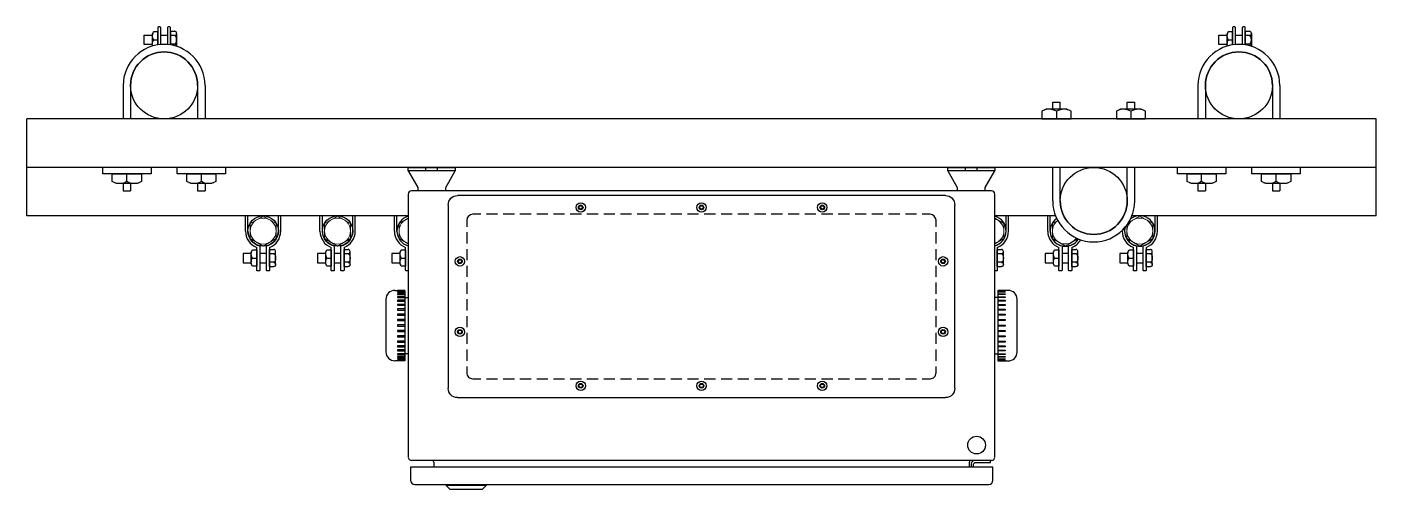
# Model space of a CAD drawing. Header units: feet. Extents: x -159 to 1687, y -48 to 1556.
# Drawn here: x 506.137 to 509.911, y 1054.599 to 1055.891 of the extents above; entities that cross this region are included whole.
import ezdxf

# ---------------------------------------------------------------- set-up
doc = ezdxf.new("R2010")
doc.units = ezdxf.units.FT
doc.header["$MEASUREMENT"] = 0
for name, color, linetype in [('E-COND-PVC', 4, 'Continuous'), ('E-COND-RGS', 4, 'Continuous'), ('E-EQPM-CAB', 5, 'Continuous'), ('E-EQPM-HRDW', 253, 'Continuous')]:
    doc.layers.add(name, color=color, linetype=linetype)

# ---------------------------------------------------------------- blocks, each defined once
blk = doc.blocks.new('HSQN031')
blk.add_lwpolyline([(-0.398, 0.211), (-0.398, 0), (0.398, 0), (0.398, 0.211), (0.281, 0.266), (-0.281, 0.266)], close=True)
for points in [[(0, 0.211, 0.123587), (-0.199, 0.266, 0.085237), (-0.339, 0.239)], [(0.339, 0.239, 0.085237), (0.199, 0.266, 0.123587), (0, 0.211), (0, 0)]]:
    blk.add_lwpolyline(points, format="xyb")
blk = doc.blocks.new('Bolt Head 312')
for p, q in [((-0.289, 0), (-0.289, 0.141)), ((-0.289, 0), (0.289, 0)), ((-0.217, 0.203), (0.217, 0.203)), ((-0.144, 0.141), (-0.144, 0)), ((0.144, 0.141), (0.144, 0)), ((0.289, 0), (0.289, 0.141))]:
    blk.add_line(p, q)
for centre, major_axis, ratio in [((-0.217, 0.141), (-0.0722, 0), 0.866025), ((0, 0.141), (-0.144, 0), 0.433013)]:
    blk.add_ellipse(centre, major_axis=major_axis, ratio=ratio, start_param=3.141593, end_param=6.283185)
at = {"extrusion": (0, 0, -1)}
blk.add_ellipse((0.217, 0.141), major_axis=(0.0722, 0), ratio=0.866025, start_param=3.141593, end_param=6.283185, dxfattribs=at)

msp = doc.modelspace()

# ---------------------------------------------------------------- linework, layer by layer
at = {"layer": 'E-COND-PVC'}
for centre in [(506.79802, 1055.32029), (507.00631, 1055.32029)]:
    msp.add_circle(centre, 0.04257, dxfattribs=at)
for centre, start, end in [((507.2146, 1055.32029), 104.32619, 255.67381), ((508.83382, 1055.32029), 282.60556, 75.38419), ((509.04211, 1055.32029), 124.46784, 328.89898), ((509.2504, 1055.32029), 165.93401, 127.72684)]:
    msp.add_arc(centre, 0.04257, start, end, dxfattribs=at)
at = {"layer": 'E-COND-RGS'}
for centre in [(506.52104, 1055.72743), (509.52759, 1055.72743), (509.12153, 1055.40452)]:
    msp.add_circle(centre, 0.09375, dxfattribs=at)
at = {"layer": 'E-EQPM-CAB', "lineweight": 25}
for points in [[(507.20406, 1055.48827), (507.20406, 1055.49827), (507.33532, 1055.49827), (507.33532, 1055.48827), (507.20406, 1055.48827), (507.23032, 1055.44243), (507.23032, 1055.43243)], [(507.25323, 1055.48827), (507.25323, 1055.49827)], [(507.28615, 1055.48827), (507.28615, 1055.49827)], [(507.30907, 1055.43243), (507.30907, 1055.44243), (507.33532, 1055.48827)], [(508.7133, 1055.48827), (508.7133, 1055.49827), (508.84456, 1055.49827), (508.84456, 1055.48827), (508.7133, 1055.48827), (508.73955, 1055.44243), (508.73955, 1055.43243)], [(508.76247, 1055.48827), (508.76247, 1055.49827)], [(508.79539, 1055.48827), (508.79539, 1055.49827)], [(508.81831, 1055.43243), (508.81831, 1055.44243), (508.84456, 1055.48827)], [(507.20406, 1055.42326), (507.20406, 1054.68865)], [(508.83539, 1055.43243), (507.21323, 1055.43243)], [(508.84456, 1054.68865), (508.84456, 1055.42326)], [(507.31532, 1055.39326), (507.31532, 1054.88115)], [(508.70664, 1055.41951), (507.34157, 1055.41951)], [(508.73289, 1054.88115), (508.73289, 1055.39326)], [(507.45366, 1055.36701), (507.42241, 1055.36701)], [(507.50075, 1055.36701), (507.46949, 1055.36701)], [(507.54741, 1055.36701), (507.51616, 1055.36701)], [(507.5945, 1055.36701), (507.56325, 1055.36701)], [(507.64117, 1055.36701), (507.60992, 1055.36701)], [(507.68825, 1055.36701), (507.657, 1055.36701)], [(507.73492, 1055.36701), (507.70367, 1055.36701)], [(507.78201, 1055.36701), (507.75076, 1055.36701)], [(507.82868, 1055.36701), (507.79743, 1055.36701)], [(507.87576, 1055.36701), (507.84451, 1055.36701)], [(507.92243, 1055.36701), (507.89118, 1055.36701)], [(507.96952, 1055.36701), (507.93827, 1055.36701)], [(508.01619, 1055.36701), (507.98493, 1055.36701)], [(508.06327, 1055.36701), (508.03202, 1055.36701)], [(508.11036, 1055.36701), (508.07911, 1055.36701)], [(508.15703, 1055.36701), (508.12577, 1055.36701)], [(508.20411, 1055.36701), (508.17286, 1055.36701)], [(508.25078, 1055.36701), (508.21953, 1055.36701)], [(508.29787, 1055.36701), (508.26661, 1055.36701)], [(508.34454, 1055.36701), (508.31328, 1055.36701)], [(508.39162, 1055.36701), (508.36037, 1055.36701)], [(508.43829, 1055.36701), (508.40704, 1055.36701)], [(508.48537, 1055.36701), (508.45412, 1055.36701)], [(508.53204, 1055.36701), (508.50079, 1055.36701)], [(508.57913, 1055.36701), (508.54788, 1055.36701)], [(508.6258, 1055.36701), (508.59455, 1055.36701)], [(507.36782, 1055.31701), (507.36782, 1055.28576)], [(508.68038, 1055.28576), (508.68038, 1055.31701)], [(507.36782, 1055.26992), (507.36782, 1055.23867)], [(508.68038, 1055.23867), (508.68038, 1055.26992)], [(507.36782, 1055.22325), (507.36782, 1055.192)], [(508.68038, 1055.192), (508.68038, 1055.22325)], [(507.36782, 1055.17617), (507.36782, 1055.14492)], [(508.68038, 1055.14492), (508.68038, 1055.17617)], [(507.14156, 1055.12992), (507.14156, 1054.98241)], [(507.19448, 1055.1545), (507.19448, 1054.95782), (507.16615, 1054.95782)], [(507.16615, 1055.1545), (507.19448, 1055.1545)], [(507.19448, 1055.15367), (507.17406, 1055.15367), (507.17406, 1055.15325), (507.19448, 1055.15325)], [(507.19448, 1055.15033), (507.17406, 1055.15033), (507.17406, 1055.14908), (507.19448, 1055.14908)], [(507.19448, 1055.1445), (507.17406, 1055.1445), (507.17406, 1055.14325)], [(507.17406, 1055.14325), (507.19448, 1055.14325)], [(507.19448, 1055.13658), (507.17406, 1055.13658), (507.17406, 1055.13492), (507.20406, 1055.13492)], [(507.19448, 1055.127), (507.17406, 1055.127), (507.17406, 1055.1245), (507.19448, 1055.1245)], [(507.36782, 1055.1295), (507.36782, 1055.09825)], [(508.68038, 1055.09825), (508.68038, 1055.1295)], [(508.85373, 1055.13492), (508.84456, 1055.13492)], [(508.85373, 1055.1545), (508.85373, 1054.95741), (508.88206, 1054.95741)], [(508.88206, 1055.1545), (508.85373, 1055.1545)], [(508.85373, 1055.15325), (508.87414, 1055.15325), (508.87414, 1055.15283), (508.85373, 1055.15283)], [(508.85373, 1055.14992), (508.87414, 1055.14992), (508.87414, 1055.14908), (508.85373, 1055.14908)], [(508.85373, 1055.1445), (508.87414, 1055.1445), (508.87414, 1055.14283)], [(508.87414, 1055.14283), (508.85373, 1055.14283)], [(508.85373, 1055.13658), (508.87414, 1055.13658), (508.87414, 1055.1345), (508.85373, 1055.1345)], [(508.85373, 1055.12658), (508.87414, 1055.12658), (508.87414, 1055.1245), (508.85373, 1055.1245)], [(508.90664, 1055.12992), (508.90664, 1054.98199)], [(507.19448, 1055.11533), (507.17406, 1055.11533), (507.17406, 1055.11283), (507.19448, 1055.11283)], [(507.19448, 1055.10242), (507.17406, 1055.10242), (507.17406, 1055.0995), (507.19448, 1055.0995)], [(507.19448, 1055.08825), (507.17406, 1055.08825), (507.17406, 1055.08491), (507.19448, 1055.08491)], [(508.85373, 1055.11533), (508.87414, 1055.11533), (508.87414, 1055.11242), (508.85373, 1055.11242)], [(508.85373, 1055.102), (508.87414, 1055.102), (508.87414, 1055.09908), (508.85373, 1055.09908)], [(508.85373, 1055.08783), (508.87414, 1055.08783), (508.87414, 1055.08491), (508.85373, 1055.08491)], [(507.19448, 1055.07325), (507.17406, 1055.07325), (507.17406, 1055.06991), (507.19448, 1055.06991)], [(507.19448, 1055.05783), (507.17406, 1055.05783), (507.17406, 1055.0545), (507.19448, 1055.0545)], [(507.36782, 1055.08241), (507.36782, 1055.05116)], [(508.68038, 1055.05116), (508.68038, 1055.08241)], [(508.85373, 1055.07283), (508.87414, 1055.07283), (508.87414, 1055.06991), (508.85373, 1055.06991)], [(508.85373, 1055.05741), (508.87414, 1055.05741), (508.87414, 1055.0545), (508.85373, 1055.0545)], [(507.19448, 1055.04241), (507.17406, 1055.04241), (507.17406, 1055.03908), (507.19448, 1055.03908)], [(507.19448, 1055.02741), (507.17406, 1055.02741), (507.17406, 1055.02408), (507.19448, 1055.02408)], [(507.19448, 1055.01283), (507.17406, 1055.01283), (507.17406, 1055.00991), (507.19448, 1055.00991)], [(507.36782, 1055.03575), (507.36782, 1055.00449)], [(508.68038, 1055.00449), (508.68038, 1055.03575)], [(508.85373, 1055.042), (508.87414, 1055.042), (508.87414, 1055.03908), (508.85373, 1055.03908)], [(508.85373, 1055.02699), (508.87414, 1055.02699), (508.87414, 1055.02408), (508.85373, 1055.02408)], [(508.85373, 1055.01283), (508.87414, 1055.01283), (508.87414, 1055.00991), (508.85373, 1055.00991)], [(507.19448, 1054.99949), (507.17406, 1054.99949), (507.17406, 1054.99699), (507.19448, 1054.99699)], [(507.19448, 1054.98783), (507.17406, 1054.98783), (507.17406, 1054.98533), (507.19448, 1054.98533)], [(507.20406, 1054.97741), (507.17406, 1054.97741), (507.17406, 1054.97533), (507.19448, 1054.97533)], [(507.36782, 1054.98866), (507.36782, 1054.95741)], [(508.68038, 1054.95741), (508.68038, 1054.98866)], [(508.84456, 1054.97741), (508.87414, 1054.97741)], [(508.85373, 1054.99949), (508.87414, 1054.99949), (508.87414, 1054.99699), (508.85373, 1054.99699)], [(508.85373, 1054.98741), (508.87414, 1054.98741), (508.87414, 1054.98533), (508.85373, 1054.98533)], [(508.87414, 1054.97741), (508.87414, 1054.97533), (508.85373, 1054.97533)], [(507.19448, 1054.96908), (507.17406, 1054.96908)], [(507.17406, 1054.96908), (507.17406, 1054.96783), (507.19448, 1054.96783)], [(507.19448, 1054.96283), (507.17406, 1054.96283), (507.17406, 1054.96199), (507.19448, 1054.96199)], [(507.19448, 1054.95908), (507.17406, 1054.95908), (507.17406, 1054.95866), (507.19448, 1054.95866)], [(508.85373, 1054.96908), (508.87414, 1054.96908)], [(508.87414, 1054.96908), (508.87414, 1054.96741), (508.85373, 1054.96741)], [(508.85373, 1054.96283), (508.87414, 1054.96283), (508.87414, 1054.96199), (508.85373, 1054.96199)], [(508.85373, 1054.95908), (508.87414, 1054.95908), (508.87414, 1054.95866), (508.85373, 1054.95866)], [(507.42241, 1054.90741), (507.45366, 1054.90741)], [(507.46949, 1054.90741), (507.50075, 1054.90741)], [(507.51616, 1054.90741), (507.54741, 1054.90741)], [(507.56325, 1054.90741), (507.5945, 1054.90741)], [(507.60992, 1054.90741), (507.64117, 1054.90741)], [(507.657, 1054.90741), (507.68825, 1054.90741)], [(507.70367, 1054.90741), (507.73492, 1054.90741)], [(507.75076, 1054.90741), (507.78201, 1054.90741)], [(507.79743, 1054.90741), (507.82868, 1054.90741)], [(507.84451, 1054.90741), (507.87576, 1054.90741)], [(507.89118, 1054.90741), (507.92243, 1054.90741)], [(507.93827, 1054.90741), (507.96952, 1054.90741)], [(507.98493, 1054.90741), (508.01619, 1054.90741)], [(508.03202, 1054.90741), (508.06327, 1054.90741)], [(508.07911, 1054.90741), (508.11036, 1054.90741)], [(508.12577, 1054.90741), (508.15703, 1054.90741)], [(508.17286, 1054.90741), (508.20411, 1054.90741)], [(508.21953, 1054.90741), (508.25078, 1054.90741)], [(508.26661, 1054.90741), (508.29787, 1054.90741)], [(508.31328, 1054.90741), (508.34454, 1054.90741)], [(508.36037, 1054.90741), (508.39162, 1054.90741)], [(508.40704, 1054.90741), (508.43829, 1054.90741)], [(508.45412, 1054.90741), (508.48537, 1054.90741)], [(508.50079, 1054.90741), (508.53204, 1054.90741)], [(508.54788, 1054.90741), (508.57913, 1054.90741)], [(508.59455, 1054.90741), (508.6258, 1054.90741)], [(507.34157, 1054.8549), (508.70664, 1054.8549)], [(507.21323, 1054.67948), (508.83539, 1054.67948)], [(507.27532, 1054.67406), (507.27532, 1054.65989)], [(508.77331, 1054.67406), (508.77331, 1054.65989)], [(508.77872, 1054.66948), (508.77872, 1054.65989)], [(508.78539, 1054.65989), (508.78539, 1054.66948)], [(508.78872, 1054.67281), (508.83289, 1054.67281), (508.83289, 1054.67948)], [(508.83956, 1054.62364), (508.83956, 1054.65989), (507.21032, 1054.65989), (507.21032, 1054.62364)], [(507.22198, 1054.61198), (508.82789, 1054.61198)], [(507.31032, 1054.61198), (507.31032, 1054.60906), (507.32032, 1054.59906), (507.41199, 1054.59906), (507.42199, 1054.60906), (507.31032, 1054.60906)], [(507.42199, 1054.61198), (507.42199, 1054.60906)]]:
    msp.add_lwpolyline(points, dxfattribs=at)
at = {"layer": 'E-EQPM-CAB', "lineweight": 0}
for points in [[(506.83427, 1055.34122), (506.79802, 1055.36215), (506.76176, 1055.34122), (506.76176, 1055.29936), (506.79802, 1055.27843), (506.83427, 1055.29936)], [(507.04256, 1055.34122), (507.00631, 1055.36215), (506.97006, 1055.34122), (506.97006, 1055.29936), (507.00631, 1055.27843), (507.04256, 1055.29936)]]:
    msp.add_lwpolyline(points, close=True, dxfattribs=at)
for points in [[(507.20406, 1055.35606), (507.17835, 1055.34122), (507.17835, 1055.29936), (507.20406, 1055.28451)], [(508.84456, 1055.28463), (508.87007, 1055.29936), (508.87007, 1055.34122), (508.84456, 1055.35594)], [(509.02082, 1055.34986), (509.00586, 1055.34122), (509.00586, 1055.29936), (509.04211, 1055.27843), (509.07836, 1055.29936)], [(509.21415, 1055.33705), (509.21415, 1055.29936), (509.2504, 1055.27843), (509.28665, 1055.29936), (509.28665, 1055.34122), (509.2504, 1055.36215), (509.21875, 1055.34387)]]:
    msp.add_lwpolyline(points, dxfattribs=at)
at = {"layer": 'E-EQPM-CAB', "lineweight": 25}
for points in [[(507.40699, 1055.36701), (507.38449, 1055.36701, 0.4034741), (507.36782, 1055.35034), (507.36782, 1055.33243)], [(508.68038, 1055.33243), (508.68038, 1055.35034, 0.3957433), (508.66413, 1055.36701), (508.64163, 1055.36701)], [(507.36782, 1054.94199), (507.36782, 1054.92407, 0.4306883), (507.38449, 1054.90741), (507.40699, 1054.90741)], [(508.64163, 1054.90741), (508.66413, 1054.90741, 0.4233384), (508.68038, 1054.92407), (508.68038, 1054.94199)]]:
    msp.add_lwpolyline(points, format="xyb", dxfattribs=at)
for centre, radius in [((507.68638, 1055.38639), 0.01313), ((507.68638, 1055.38639), 0.00646), ((507.68638, 1055.38639), 0.00479), ((508.02431, 1055.38639), 0.01313), ((508.02431, 1055.38639), 0.00646), ((508.02431, 1055.38639), 0.00479), ((508.36224, 1055.38639), 0.01313), ((508.36224, 1055.38639), 0.00646), ((508.36224, 1055.38639), 0.00479), ((507.34845, 1055.23555), 0.01313), ((507.34845, 1055.23555), 0.00646), ((507.34845, 1055.23555), 0.00479), ((508.70018, 1055.23555), 0.01313), ((508.70018, 1055.23555), 0.00646), ((508.70018, 1055.23555), 0.00479), ((507.34845, 1055.03845), 0.01313), ((508.70018, 1055.03845), 0.01313), ((507.34845, 1055.03845), 0.00646), ((507.34845, 1055.03845), 0.00479), ((508.70018, 1055.03845), 0.00646), ((508.70018, 1055.03845), 0.00479), ((507.68638, 1054.88761), 0.01313), ((508.02431, 1054.88761), 0.01313), ((508.36224, 1054.88761), 0.01313), ((507.68638, 1054.88761), 0.00646), ((507.68638, 1054.88761), 0.00479), ((508.02431, 1054.88761), 0.00646), ((508.02431, 1054.88761), 0.00479), ((508.36224, 1054.88761), 0.00646), ((508.36224, 1054.88761), 0.00479), ((508.79393, 1054.72177), 0.02479)]:
    msp.add_circle(centre, radius, dxfattribs=at)
at = {"layer": 'E-EQPM-CAB', "lineweight": 0}
for centre in [(506.79802, 1055.32029), (507.00631, 1055.32029), (509.2504, 1055.32029)]:
    msp.add_circle(centre, 0.03625, dxfattribs=at)
at = {"layer": 'E-EQPM-CAB', "lineweight": 25}
for centre, radius, start, end in [((507.21344, 1055.42306), 0.00938, 90.00025, 179.99975), ((508.8356, 1055.42306), 0.00938, 0.00045, 89.99955), ((507.16635, 1055.12971), 0.02479, 90.00005, 179.99995), ((508.88227, 1055.12971), 0.02479, 0.00013, 89.99987), ((507.16635, 1054.9822), 0.02479, 180.00005, 269.99995), ((508.88227, 1054.98178), 0.02479, 270.00013, 359.99987), ((507.21344, 1054.68844), 0.00938, 179.99945, 270.00055), ((507.27011, 1054.67385), 0.00521, 0.0007, 89.9993), ((508.77893, 1054.67385), 0.00521, 90.0014, 179.9986), ((508.78893, 1054.66927), 0.00979, 90.00054, 179.99946), ((508.78893, 1054.66927), 0.00313, 89.99805, 180.00195), ((508.8356, 1054.68844), 0.00938, 269.99965, 0.00035), ((507.22219, 1054.62343), 0.01146, 180.00039, 269.99961), ((508.8281, 1054.62343), 0.01146, 270.00023, 359.99977)]:
    msp.add_arc(centre, radius, start, end, dxfattribs=at)
at = {"layer": 'E-EQPM-CAB', "lineweight": 0}
for centre, start, end in [((507.2146, 1055.32029), 106.89034, 253.10966), ((508.83382, 1055.32029), 287.23479, 72.76521), ((509.04211, 1055.32029), 125.78001, 327.58681)]:
    msp.add_arc(centre, 0.03625, start, end, dxfattribs=at)
at = {"layer": 'E-EQPM-CAB', "lineweight": 25}
for points in [[(507.31574, 1055.39305), (507.31574, 1055.40767), (507.3274, 1055.41951), (507.34178, 1055.41951)], [(508.70684, 1055.41951), (508.72123, 1055.41951), (508.73289, 1055.40767), (508.73289, 1055.39305)], [(507.34178, 1054.85449), (507.3274, 1054.85449), (507.31574, 1054.86633), (507.31574, 1054.88095)], [(508.73289, 1054.88095), (508.73289, 1054.86633), (508.72123, 1054.85449), (508.70684, 1054.85449)]]:
    msp.add_open_spline(points, degree=3, dxfattribs=at)
at = {"layer": 'E-EQPM-HRDW'}
for p, q in [((506.53908, 1055.87868), (506.53908, 1055.84059)), ((506.53908, 1055.87868), (506.5508, 1055.87868)), ((509.54563, 1055.87868), (509.54563, 1055.84059)), ((509.54563, 1055.87868), (509.55734, 1055.87868)), ((506.5508, 1055.86665), (506.53908, 1055.86665)), ((506.5508, 1055.8426), (506.53908, 1055.8426)), ((506.556, 1055.87267), (506.556, 1055.83658)), ((509.55734, 1055.86665), (509.54563, 1055.86665)), ((509.55734, 1055.8426), (509.54563, 1055.8426)), ((509.56255, 1055.87267), (509.56255, 1055.83658)), ((507.20406, 1055.36285), (506.1374, 1055.36285))]:
    msp.add_line(p, q, dxfattribs=at)
for points in [[(506.503, 1055.84059), (506.503, 1055.87737), (506.4909, 1055.87737), (506.4878, 1055.87072), (506.4878, 1055.83853), (506.48839, 1055.83727)], [(509.50955, 1055.84059), (509.50955, 1055.87737), (509.49745, 1055.87737), (509.49435, 1055.87072), (509.49435, 1055.83853), (509.49494, 1055.83727)], [(506.40645, 1055.72743), (506.40645, 1055.63368)], [(506.42729, 1055.72743), (506.42729, 1055.63368)], [(506.61479, 1055.72743), (506.61479, 1055.63368)], [(506.63562, 1055.72743), (506.63562, 1055.63368)], [(509.413, 1055.72743), (509.413, 1055.63368)], [(509.43384, 1055.72743), (509.43384, 1055.63368)], [(509.62134, 1055.72743), (509.62134, 1055.63368)], [(509.64217, 1055.72743), (509.64217, 1055.63368)], [(509.00695, 1055.66092), (509.00695, 1055.68057)], [(509.00695, 1055.68057), (509.02778, 1055.68057)], [(509.01736, 1055.65536), (509.01736, 1055.63368)], [(509.02778, 1055.66092), (509.02778, 1055.68057)], [(509.21528, 1055.66092), (509.21528, 1055.68057)], [(509.21528, 1055.68057), (509.23611, 1055.68057)], [(509.2257, 1055.65536), (509.2257, 1055.63368)], [(509.23611, 1055.66092), (509.23611, 1055.68057)], [(509.91122, 1055.63368), (506.1374, 1055.63368)], [(506.1374, 1055.36285), (506.1374, 1055.63368)], [(509.91122, 1055.36285), (509.91122, 1055.63368)], [(509.91122, 1055.49827), (506.1374, 1055.49827)], [(506.48458, 1055.49827), (506.48458, 1055.48002), (506.34916, 1055.48002), (506.34916, 1055.49827)], [(506.41687, 1055.45835), (506.41687, 1055.48002)], [(506.69291, 1055.49827), (506.69291, 1055.48002), (506.5575, 1055.48002), (506.5575, 1055.49827)], [(506.6252, 1055.45835), (506.6252, 1055.48002)], [(509.00695, 1055.40452), (509.00695, 1055.49827)], [(509.02778, 1055.40452), (509.02778, 1055.49827)], [(509.21528, 1055.40452), (509.21528, 1055.49827)], [(509.23611, 1055.40452), (509.23611, 1055.49827)], [(509.49113, 1055.49827), (509.49113, 1055.48002), (509.35571, 1055.48002), (509.35571, 1055.49827)], [(509.42342, 1055.45835), (509.42342, 1055.48002)], [(509.69946, 1055.49827), (509.69946, 1055.48002), (509.56404, 1055.48002), (509.56404, 1055.49827)], [(509.63175, 1055.45835), (509.63175, 1055.48002)], [(506.40645, 1055.45279), (506.40645, 1055.43313)], [(506.40645, 1055.43313), (506.42729, 1055.43313)], [(506.42729, 1055.45279), (506.42729, 1055.43313)], [(506.61479, 1055.45279), (506.61479, 1055.43313)], [(506.61479, 1055.43313), (506.63562, 1055.43313)], [(506.63562, 1055.45279), (506.63562, 1055.43313)], [(509.413, 1055.45279), (509.413, 1055.43313)], [(509.413, 1055.43313), (509.43384, 1055.43313)], [(509.43384, 1055.45279), (509.43384, 1055.43313)], [(509.62134, 1055.45279), (509.62134, 1055.43313)], [(509.62134, 1055.43313), (509.64217, 1055.43313)], [(509.64217, 1055.45279), (509.64217, 1055.43313)], [(509.01479, 1055.36285), (508.84456, 1055.36285)], [(509.91122, 1055.36285), (509.22827, 1055.36285)]]:
    msp.add_lwpolyline(points, dxfattribs=at)
at = {"layer": 'E-EQPM-HRDW', "color": 7}
for points in [[(506.51175, 1055.84161), (506.51175, 1055.88824, 0.4142136), (506.50925, 1055.89074), (506.5055, 1055.89074, 0.4142136), (506.503, 1055.88824), (506.503, 1055.84059)], [(506.53908, 1055.84059), (506.53908, 1055.88824, 0.4142136), (506.53658, 1055.89074), (506.53283, 1055.89074, 0.4142136), (506.53033, 1055.88824), (506.53033, 1055.84161)], [(509.5183, 1055.84161), (509.5183, 1055.88824, 0.4142136), (509.5158, 1055.89074), (509.51205, 1055.89074, 0.4142136), (509.50955, 1055.88824), (509.50955, 1055.84059)], [(509.54563, 1055.84059), (509.54563, 1055.88824, 0.4142136), (509.54313, 1055.89074), (509.53938, 1055.89074, 0.4142136), (509.53688, 1055.88824), (509.53688, 1055.84161)], [(506.78873, 1055.27875), (506.78873, 1055.21122, -0.4142136), (506.78623, 1055.20872), (506.78248, 1055.20872, -0.4142136), (506.77998, 1055.21122), (506.77998, 1055.27432)], [(506.81606, 1055.27432), (506.81606, 1055.21122, -0.4142136), (506.81356, 1055.20872), (506.80981, 1055.20872, -0.4142136), (506.80731, 1055.21122), (506.80731, 1055.27875)], [(506.99702, 1055.27875), (506.99702, 1055.21122, -0.4142136), (506.99452, 1055.20872), (506.99077, 1055.20872, -0.4142136), (506.98827, 1055.21122), (506.98827, 1055.27432)], [(507.02435, 1055.27432), (507.02435, 1055.21122, -0.4142136), (507.02185, 1055.20872), (507.0181, 1055.20872, -0.4142136), (507.0156, 1055.21122), (507.0156, 1055.27875)], [(507.20406, 1055.20906, -0.1324646), (507.20281, 1055.20872), (507.19906, 1055.20872, -0.4142136), (507.19656, 1055.21122), (507.19656, 1055.27432)], [(508.85186, 1055.27432), (508.85186, 1055.21122, -0.4142136), (508.84936, 1055.20872), (508.84561, 1055.20872, -0.1086273), (508.84456, 1055.20895, -0.1086273)], [(509.03282, 1055.27875), (509.03282, 1055.21122, -0.4142136), (509.03032, 1055.20872), (509.02657, 1055.20872, -0.4142136), (509.02407, 1055.21122), (509.02407, 1055.27432)], [(509.06015, 1055.27432), (509.06015, 1055.21122, -0.4142136), (509.05765, 1055.20872), (509.0539, 1055.20872, -0.4142136), (509.0514, 1055.21122), (509.0514, 1055.27875)], [(509.24111, 1055.27875), (509.24111, 1055.21122, -0.4142136), (509.23861, 1055.20872), (509.23486, 1055.20872, -0.4142136), (509.23236, 1055.21122), (509.23236, 1055.27432)], [(509.26844, 1055.27432), (509.26844, 1055.21122, -0.4142136), (509.26594, 1055.20872), (509.26219, 1055.20872, -0.4142136), (509.25969, 1055.21122), (509.25969, 1055.27875)]]:
    msp.add_lwpolyline(points, format="xyb", dxfattribs=at)
for points in [[(506.4878, 1055.84161), (506.46494, 1055.84161), (506.46494, 1055.86765), (506.4878, 1055.86765)], [(506.51175, 1055.86765), (506.53033, 1055.86765)], [(509.49435, 1055.84161), (509.47148, 1055.84161), (509.47148, 1055.86765), (509.49435, 1055.86765)], [(509.5183, 1055.86765), (509.53688, 1055.86765)], [(506.74864, 1055.32029), (506.74864, 1055.36285)], [(506.75545, 1055.32029), (506.75545, 1055.36285)], [(506.84058, 1055.32029), (506.84058, 1055.36285)], [(506.84739, 1055.32029), (506.84739, 1055.36285)], [(506.95693, 1055.32029), (506.95693, 1055.36285)], [(506.96374, 1055.32029), (506.96374, 1055.36285)], [(507.04887, 1055.32029), (507.04887, 1055.36285)], [(507.05568, 1055.32029), (507.05568, 1055.36285)], [(507.16522, 1055.32029), (507.16522, 1055.36285)], [(507.17203, 1055.32029), (507.17203, 1055.36285)], [(508.87638, 1055.32029), (508.87638, 1055.36285)], [(508.88319, 1055.32029), (508.88319, 1055.36285)], [(508.99273, 1055.32029), (508.99273, 1055.36285)], [(508.99954, 1055.32029), (508.99954, 1055.36285)], [(509.29296, 1055.32029), (509.29296, 1055.36285)], [(509.29978, 1055.32029), (509.29978, 1055.36285)], [(509.20102, 1055.32029), (509.20102, 1055.32199)], [(509.20783, 1055.32029), (509.20783, 1055.32914)], [(506.76478, 1055.25786), (506.74191, 1055.25786), (506.74191, 1055.23182), (506.76478, 1055.23182)], [(506.80731, 1055.25786), (506.78873, 1055.25786)], [(506.97307, 1055.25786), (506.95021, 1055.25786), (506.95021, 1055.23182), (506.97307, 1055.23182)], [(507.0156, 1055.25786), (506.99702, 1055.25786)], [(507.18136, 1055.25786), (507.1585, 1055.25786), (507.1585, 1055.23182), (507.18136, 1055.23182)], [(509.00887, 1055.25786), (508.98601, 1055.25786), (508.98601, 1055.23182), (509.00887, 1055.23182)], [(509.0514, 1055.25786), (509.03282, 1055.25786)], [(509.21716, 1055.25786), (509.1943, 1055.25786), (509.1943, 1055.23182), (509.21716, 1055.23182)], [(509.25969, 1055.25786), (509.24111, 1055.25786)], [(506.78873, 1055.23182), (506.80731, 1055.23182)], [(506.99702, 1055.23182), (507.0156, 1055.23182)], [(509.03282, 1055.23182), (509.0514, 1055.23182)], [(509.24111, 1055.23182), (509.25969, 1055.23182)]]:
    msp.add_lwpolyline(points, dxfattribs=at)
at = {"layer": 'E-EQPM-HRDW'}
for points in [[(506.48935, 1055.87404, 0.085237), (506.4878, 1055.866, 0.1235868), (506.4909, 1055.85463), (506.503, 1055.85463)], [(506.4909, 1055.85463, 0.1235868), (506.4878, 1055.84326, 0.0619098), (506.48866, 1055.83735, 0.0619098)], [(509.4959, 1055.87404, 0.085237), (509.49435, 1055.866, 0.1235868), (509.49745, 1055.85463), (509.50955, 1055.85463)], [(509.49745, 1055.85463, 0.1235868), (509.49435, 1055.84326, 0.0619098), (509.49521, 1055.83735, 0.0619098)]]:
    msp.add_lwpolyline(points, format="xyb", dxfattribs=at)
for centre, radius, start, end in [((506.52104, 1055.72743), 0.11458, 0, 180), ((509.52759, 1055.72743), 0.11458, 0, 180), ((506.52104, 1055.72743), 0.09375, 0, 180), ((509.52759, 1055.72743), 0.09375, 0, 180), ((509.12153, 1055.40452), 0.11458, 180, 0), ((509.12153, 1055.40452), 0.09375, 180, 0)]:
    msp.add_arc(centre, radius, start, end, dxfattribs=at)
at = {"layer": 'E-EQPM-HRDW', "color": 7}
for centre, radius, start, end in [((506.79802, 1055.32029), 0.04938, 180, 248.57135), ((506.79802, 1055.32029), 0.04257, 180, 257.39444), ((506.79802, 1055.32029), 0.04257, 282.60556, 0), ((506.79802, 1055.32029), 0.04938, 291.42865, 0), ((507.00631, 1055.32029), 0.04938, 180, 248.57135), ((507.00631, 1055.32029), 0.04257, 180, 257.39444), ((507.00631, 1055.32029), 0.04257, 282.60556, 0), ((507.00631, 1055.32029), 0.04938, 291.42865, 0), ((507.2146, 1055.32029), 0.04938, 180, 248.57135), ((507.2146, 1055.32029), 0.04257, 180, 255.67381), ((508.83382, 1055.32029), 0.04257, 284.61581, 0), ((508.83382, 1055.32029), 0.04938, 291.42865, 0), ((509.04211, 1055.32029), 0.04938, 180, 248.57135), ((509.04211, 1055.32029), 0.04257, 180, 257.39444), ((509.2504, 1055.32029), 0.04938, 180, 248.57135), ((509.2504, 1055.32029), 0.04257, 180, 257.39444), ((509.2504, 1055.32029), 0.04257, 282.60556, 0), ((509.2504, 1055.32029), 0.04938, 291.42865, 0), ((509.04211, 1055.32029), 0.04257, 282.60556, 328.89898), ((509.04211, 1055.32029), 0.04938, 291.42865, 330.40347)]:
    msp.add_arc(centre, radius, start, end, dxfattribs=at)
at = {"layer": 'E-EQPM-HRDW'}
for centre, major_axis, ratio in [((506.5508, 1055.87267), (0, 0.00601), 0.8660254), ((509.55734, 1055.87267), (0, 0.00601), 0.8660254), ((506.5508, 1055.85463), (0, 0.01203), 0.4330127), ((509.55734, 1055.85463), (0, 0.01203), 0.4330127)]:
    msp.add_ellipse(centre, major_axis=major_axis, ratio=ratio, start_param=3.1415927, end_param=6.2831853, dxfattribs=at)
at = {"layer": 'E-EQPM-HRDW', "extrusion": (0, 0, -1)}
for centre in [(506.5508, 1055.83658), (509.55734, 1055.83658)]:
    msp.add_ellipse(centre, major_axis=(0, -0.00601), ratio=0.8660254, start_param=3.1415927, end_param=4.718132, dxfattribs=at)

# ---------------------------------------------------------------- block references
at = {"layer": 'E-EQPM-HRDW', "color": 7, "xscale": 0.1025316117639371, "yscale": 0.1025316117639371, "zscale": 0.1025316117639371}
for p in [(509.01736, 1055.63368), (509.2257, 1055.63368)]:
    msp.add_blockref('HSQN031', p, dxfattribs=at)
at = {"layer": 'E-EQPM-HRDW', "color": 7}
for name, p, xscale, yscale, zscale, rotation in [('HSQN031', (506.41687, 1055.48002), -0.1025316117639371, 0.1025316117639371, 0.1025316117639371, 180), ('HSQN031', (506.6252, 1055.48002), -0.1025316117639371, 0.1025316117639371, 0.1025316117639371, 180), ('HSQN031', (509.42342, 1055.48002), -0.1025316117639371, 0.1025316117639371, 0.1025316117639371, 180), ('HSQN031', (509.63175, 1055.48002), -0.1025316117639371, 0.1025316117639371, 0.1025316117639371, 180), ('HSQN031', (506.77998, 1055.24484), -0.05721511174421177, 0.05721511174421177, 0.05721511174421177, 90), ('Bolt Head 312', (506.81606, 1055.24484), -0.08333333333333333, 0.08333333333333333, 0.08333333333333333, 270), ('HSQN031', (506.98827, 1055.24484), -0.05721511174421177, 0.05721511174421177, 0.05721511174421177, 90), ('Bolt Head 312', (507.02435, 1055.24484), -0.08333333333333333, 0.08333333333333333, 0.08333333333333333, 270), ('HSQN031', (507.19656, 1055.24484), -0.05721511174421177, 0.05721511174421177, 0.05721511174421177, 90), ('Bolt Head 312', (508.85186, 1055.24484), -0.08333333333333333, 0.08333333333333333, 0.08333333333333333, 270), ('HSQN031', (509.02407, 1055.24484), -0.05721511174421177, 0.05721511174421177, 0.05721511174421177, 90), ('Bolt Head 312', (509.06015, 1055.24484), -0.08333333333333333, 0.08333333333333333, 0.08333333333333333, 270), ('HSQN031', (509.23236, 1055.24484), -0.05721511174421177, 0.05721511174421177, 0.05721511174421177, 90), ('Bolt Head 312', (509.26844, 1055.24484), -0.08333333333333333, 0.08333333333333333, 0.08333333333333333, 270)]:
    msp.add_blockref(name, p, dxfattribs=dict(at, xscale=xscale, yscale=yscale, zscale=zscale, rotation=rotation))

doc.saveas('drawing.dxf')
